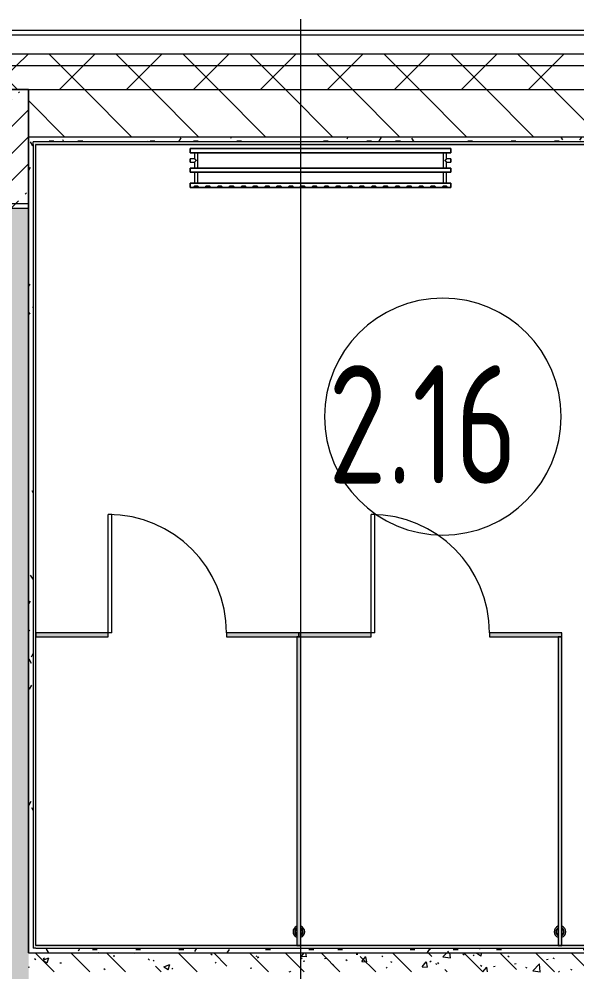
# Model space of a CAD drawing. Header units: millimetres. Extents: x -1113 to 415037, y -3642 to 354837.
# Drawn here: x 219542 to 221898, y 23375 to 27398 of the extents above; entities that cross this region are included whole.
import ezdxf

# ---------------------------------------------------------------- set-up
doc = ezdxf.new("R2010")
doc.units = ezdxf.units.MM
for name, color, linetype, lineweight in [('A-AREA-IDEN', 7, 'Continuous', 9), ('A-GENM', 7, 'Continuous', 9), ('A-GENM-1', 7, 'Continuous', 20), ('A-WALL', 7, 'Continuous', 5), ('I-WALL', 7, 'Continuous', 5), ('S-COLS', 7, 'Continuous', 9), ('S-COLS-1', 7, 'Continuous', 5), ('Оси', 7, 'Continuous', 9)]:
    doc.layers.add(name, color=color, linetype=linetype, lineweight=lineweight)
doc.layers.add('A-AREA-PATT-2', color=7, linetype='Continuous', lineweight=5, true_color=0xcde0ef, transparency=1)
for name, color, linetype, lineweight, true_color in [('A-DOOR-1', 7, 'Continuous', 5, 0xc0c0c0), ('A-WALL-1', 9, 'Continuous', 5, 0x808080), ('A-WALL-FNSH-1', 9, 'Continuous', 5, 0x808080), ('M-EQPM-1', 7, 'Continuous', 9, 0xb2b2b2)]:
    doc.layers.add(name, color=color, linetype=linetype, lineweight=lineweight, true_color=true_color)
doc.styles.add('СПДС', font='ГОСТ тип А.ttf', dxfattribs={"width": 0.9})
pattern_1 = [(135, (148772.12, -1e-08), (-150.8683, -150.8683), [213.36, -35.56, 7.112, -35.56]), (135, (148772.12, 150.77), (-150.8683, -150.8683), []), (50, (148772.12, -1e-08), (255.05767, -22.3145), [26.67, -293.37]), (355, (148772.12, -1e-08), (-49.3404, 267.4791), [21.336, -234.696]), (100.451, (148793.38, -1.86), (205.7195, 245.16356), [22.666, -249.326]), (46.184, (148772.12, 71.12), (379.511, -58.86), [40.005, -440.055]), (96.636, (148803.75, 66.2), (332.3634, 346.3991), [33.999, -373.989]), (351.184, (148772.12, 71.12), (332.3669, 346.3953), [32.004, -352.044]), (21, (148807.68, 53.34), (212.26017, -143.1711), [26.67, -293.37]), (326, (148807.68, 53.34), (86.5224, 257.8632), [21.336, -234.696]), (71.451, (148825.37, 41.4), (298.78395, 114.6901), [22.666, -249.326]), (37.5, (148772.12, -1e-08), (4.32385, 118.37751), [6.706, -225.146, 6.706, -231.546, -235.585]), (37.5, (148772.12, -1e-08), (4.32385, 118.37751), [-470.103, 6.706, -228.879]), (7.5, (148772.12, -1e-08), (93.54758, 140.2533), [6.706, -129.134, 6.706, -219.812, -89.789]), (7.5, (148772.12, -1e-08), (93.54758, 140.2533), [-362.356, 6.706, -83.083]), (327.5, (148692.82, -1e-08), (189.82734, -8.02019), [6.706, -82.194, 6.706, -270.662, -368.046]), (327.5, (148692.82, -1e-08), (189.82734, -8.02019), [-366.268, 6.706, -361.34]), (317.5, (148657.26, -1e-08), (207.38114, 35.59764), [6.706, -108.864, 6.706, -177.495, -261.366]), (317.5, (148657.26, -1e-08), (207.38114, 35.59764), [-299.771, 6.706, -254.66])]
pattern_2 = [(45, (148772.12, -1e-08), (-141.42136, 141.42136), []), (135, (148772.12, -1e-08), (-141.42136, -141.42136), [])]
pattern_3 = [(0, (148772.123, -1e-08), (243.84, 60.96), [20.117, -162.763, 20.117, -162.763, -975.36]), (0, (148772.123, -1e-08), (243.84, 60.96), [-365.76, 20.117, -345.643, 20.117, -162.763, -426.72]), (0, (148772.123, -1e-08), (243.84, 60.96), [-914.4, 20.117, -101.803, 20.117, -284.683]), (120, (148863.563, 30.48), (-174.71291, 180.691634), [20.117, -162.763, 20.117, -162.763, -975.36]), (120, (148863.563, 30.48), (-174.71291, 180.691634), [-365.76, 20.117, -345.643, 20.117, -162.763, -426.72]), (120, (148863.563, 30.48), (-174.71291, 180.691634), [-914.4, 20.117, -101.803, 20.117, -284.683]), (240, (148894.043, 152.4), (-69.12709, -241.651634), [20.117, -162.763, 20.117, -162.763, -975.36]), (240, (148894.043, 152.4), (-69.12709, -241.651634), [-365.76, 20.117, -345.643, 20.117, -162.763, -426.72]), (240, (148894.043, 152.4), (-69.12709, -241.651634), [-914.4, 20.117, -101.803, 20.117, -284.683])]

# ---------------------------------------------------------------- blocks, each defined once
blk = doc.blocks.new('radiator_prado_classic_z_tip_30_po exemplyaru - Classic Z Тип 30-500-30677906-Объем проектирования 2 этажа')
at = {"layer": 'M-EQPM-1'}
for p, q in [((0, 228), (0, 210)), ((1100, 228), (0, 228)), ((0, 210), (0, 228)), ((0, 228), (12.5, 228)), ((0, 210), (1100, 210)), ((17.8, 210), (0, 210)), ((12.5, 228), (37.5, 228)), ((37.5, 228), (12.5, 228)), ((12.5, 228), (37.5, 228)), ((12.5, 228), (17.5, 223)), ((12.5, 228), (17.5, 223)), ((32.5, 223), (17.5, 223)), ((17.5, 223), (32.5, 223)), ((17.5, 210), (17.5, 164)), ((17.5, 210), (17.5, 164)), ((17.8, 210), (17.5, 210)), ((17.5, 210), (17.8, 210)), ((17.8, 210), (17.5, 210)), ((17.5, 210), (32.5, 210)), ((18.5, 210), (17.8, 210)), ((17.8, 210), (32.2, 210)), ((32.2, 210), (17.8, 210)), ((19.7, 210), (18.5, 210)), ((23.1, 210), (19.7, 210)), ((32.2, 210), (23.1, 210)), ((32.5, 210), (32.2, 210)), ((32.2, 210), (32.5, 210)), ((32.5, 210), (32.2, 210)), ((1067.8, 210), (32.2, 210)), ((32.5, 223), (37.5, 228)), ((37.5, 228), (32.5, 223)), ((32.5, 164), (32.5, 210)), ((32.5, 164), (32.5, 210)), ((37.5, 228), (62.5, 228)), ((62.5, 228), (87.5, 228)), ((87.5, 228), (62.5, 228)), ((62.5, 228), (87.5, 228)), ((62.5, 228), (67.5, 223)), ((62.5, 228), (67.5, 223)), ((82.5, 223), (67.5, 223)), ((67.5, 223), (82.5, 223)), ((82.5, 223), (87.5, 228)), ((87.5, 228), (82.5, 223)), ((87.5, 228), (112.5, 228)), ((112.5, 228), (137.5, 228)), ((137.5, 228), (112.5, 228)), ((112.5, 228), (137.5, 228)), ((112.5, 228), (117.5, 223)), ((112.5, 228), (117.5, 223)), ((132.5, 223), (117.5, 223)), ((117.5, 223), (132.5, 223)), ((132.5, 223), (137.5, 228)), ((137.5, 228), (132.5, 223)), ((137.5, 228), (162.5, 228)), ((162.5, 228), (187.5, 228)), ((187.5, 228), (162.5, 228)), ((162.5, 228), (187.5, 228)), ((162.5, 228), (167.5, 223)), ((162.5, 228), (167.5, 223)), ((182.5, 223), (167.5, 223)), ((167.5, 223), (182.5, 223)), ((182.5, 223), (187.5, 228)), ((187.5, 228), (182.5, 223)), ((187.5, 228), (212.5, 228)), ((212.5, 228), (237.5, 228)), ((237.5, 228), (212.5, 228)), ((212.5, 228), (237.5, 228)), ((212.5, 228), (217.5, 223)), ((212.5, 228), (217.5, 223)), ((232.5, 223), (217.5, 223)), ((217.5, 223), (232.5, 223)), ((232.5, 223), (237.5, 228)), ((237.5, 228), (232.5, 223)), ((237.5, 228), (262.5, 228)), ((262.5, 228), (287.5, 228)), ((287.5, 228), (262.5, 228)), ((262.5, 228), (287.5, 228)), ((262.5, 228), (267.5, 223)), ((262.5, 228), (267.5, 223)), ((282.5, 223), (267.5, 223)), ((267.5, 223), (282.5, 223)), ((282.5, 223), (287.5, 228)), ((287.5, 228), (282.5, 223)), ((287.5, 228), (312.5, 228)), ((312.5, 228), (337.5, 228)), ((337.5, 228), (312.5, 228)), ((312.5, 228), (337.5, 228)), ((312.5, 228), (317.5, 223)), ((312.5, 228), (317.5, 223)), ((332.5, 223), (317.5, 223)), ((317.5, 223), (332.5, 223)), ((332.5, 223), (337.5, 228)), ((337.5, 228), (332.5, 223)), ((337.5, 228), (362.5, 228)), ((362.5, 228), (387.5, 228)), ((387.5, 228), (362.5, 228)), ((362.5, 228), (387.5, 228)), ((362.5, 228), (367.5, 223)), ((362.5, 228), (367.5, 223)), ((382.5, 223), (367.5, 223)), ((367.5, 223), (382.5, 223)), ((382.5, 223), (387.5, 228)), ((387.5, 228), (382.5, 223)), ((387.5, 228), (412.5, 228)), ((412.5, 228), (437.5, 228)), ((437.5, 228), (412.5, 228)), ((412.5, 228), (437.5, 228)), ((412.5, 228), (417.5, 223)), ((412.5, 228), (417.5, 223)), ((432.5, 223), (417.5, 223)), ((417.5, 223), (432.5, 223)), ((432.5, 223), (437.5, 228)), ((437.5, 228), (432.5, 223)), ((437.5, 228), (462.5, 228)), ((462.5, 228), (487.5, 228)), ((487.5, 228), (462.5, 228)), ((462.5, 228), (487.5, 228)), ((462.5, 228), (467.5, 223)), ((462.5, 228), (467.5, 223)), ((482.5, 223), (467.5, 223)), ((467.5, 223), (482.5, 223)), ((482.5, 223), (487.5, 228)), ((487.5, 228), (482.5, 223)), ((487.5, 228), (512.5, 228)), ((512.5, 228), (537.5, 228)), ((537.5, 228), (512.5, 228)), ((512.5, 228), (537.5, 228)), ((512.5, 228), (517.5, 223)), ((512.5, 228), (517.5, 223)), ((532.5, 223), (517.5, 223)), ((517.5, 223), (532.5, 223)), ((532.5, 223), (537.5, 228)), ((537.5, 228), (532.5, 223)), ((537.5, 228), (562.5, 228)), ((562.5, 228), (587.5, 228)), ((587.5, 228), (562.5, 228)), ((562.5, 228), (587.5, 228)), ((562.5, 228), (567.5, 223)), ((562.5, 228), (567.5, 223)), ((582.5, 223), (567.5, 223)), ((567.5, 223), (582.5, 223)), ((582.5, 223), (587.5, 228)), ((587.5, 228), (582.5, 223)), ((587.5, 228), (612.5, 228)), ((612.5, 228), (637.5, 228)), ((637.5, 228), (612.5, 228)), ((612.5, 228), (637.5, 228)), ((612.5, 228), (617.5, 223)), ((612.5, 228), (617.5, 223)), ((632.5, 223), (617.5, 223)), ((617.5, 223), (632.5, 223)), ((632.5, 223), (637.5, 228)), ((637.5, 228), (632.5, 223)), ((637.5, 228), (662.5, 228)), ((662.5, 228), (687.5, 228)), ((687.5, 228), (662.5, 228)), ((662.5, 228), (687.5, 228)), ((662.5, 228), (667.5, 223)), ((662.5, 228), (667.5, 223)), ((682.5, 223), (667.5, 223)), ((667.5, 223), (682.5, 223)), ((682.5, 223), (687.5, 228)), ((687.5, 228), (682.5, 223)), ((687.5, 228), (712.5, 228)), ((712.5, 228), (737.5, 228)), ((737.5, 228), (712.5, 228)), ((712.5, 228), (737.5, 228)), ((712.5, 228), (717.5, 223)), ((712.5, 228), (717.5, 223)), ((732.5, 223), (717.5, 223)), ((717.5, 223), (732.5, 223)), ((732.5, 223), (737.5, 228)), ((737.5, 228), (732.5, 223)), ((737.5, 228), (762.5, 228)), ((762.5, 228), (787.5, 228)), ((787.5, 228), (762.5, 228)), ((762.5, 228), (787.5, 228)), ((762.5, 228), (767.5, 223)), ((762.5, 228), (767.5, 223)), ((782.5, 223), (767.5, 223)), ((767.5, 223), (782.5, 223)), ((782.5, 223), (787.5, 228)), ((787.5, 228), (782.5, 223)), ((787.5, 228), (812.5, 228)), ((812.5, 228), (837.5, 228)), ((837.5, 228), (812.5, 228)), ((812.5, 228), (837.5, 228)), ((812.5, 228), (817.5, 223)), ((812.5, 228), (817.5, 223)), ((832.5, 223), (817.5, 223)), ((817.5, 223), (832.5, 223)), ((832.5, 223), (837.5, 228)), ((837.5, 228), (832.5, 223)), ((837.5, 228), (862.5, 228)), ((862.5, 228), (887.5, 228)), ((887.5, 228), (862.5, 228)), ((862.5, 228), (887.5, 228)), ((862.5, 228), (867.5, 223)), ((862.5, 228), (867.5, 223)), ((882.5, 223), (867.5, 223)), ((867.5, 223), (882.5, 223)), ((882.5, 223), (887.5, 228)), ((887.5, 228), (882.5, 223)), ((887.5, 228), (912.5, 228)), ((912.5, 228), (937.5, 228)), ((937.5, 228), (912.5, 228)), ((912.5, 228), (937.5, 228)), ((912.5, 228), (917.5, 223)), ((912.5, 228), (917.5, 223)), ((932.5, 223), (917.5, 223)), ((917.5, 223), (932.5, 223)), ((932.5, 223), (937.5, 228)), ((937.5, 228), (932.5, 223)), ((937.5, 228), (962.5, 228)), ((962.5, 228), (987.5, 228)), ((987.5, 228), (962.5, 228)), ((962.5, 228), (987.5, 228)), ((962.5, 228), (967.5, 223)), ((962.5, 228), (967.5, 223)), ((982.5, 223), (967.5, 223)), ((967.5, 223), (982.5, 223)), ((982.5, 223), (987.5, 228)), ((987.5, 228), (982.5, 223)), ((987.5, 228), (1012.5, 228)), ((1012.5, 228), (1037.5, 228)), ((1037.5, 228), (1012.5, 228)), ((1012.5, 228), (1037.5, 228)), ((1012.5, 228), (1017.5, 223)), ((1012.5, 228), (1017.5, 223)), ((1032.5, 223), (1017.5, 223)), ((1017.5, 223), (1032.5, 223)), ((1032.5, 223), (1037.5, 228)), ((1037.5, 228), (1032.5, 223)), ((1037.5, 228), (1062.5, 228)), ((1062.5, 228), (1087.5, 228)), ((1087.5, 228), (1062.5, 228)), ((1062.5, 228), (1087.5, 228)), ((1062.5, 228), (1067.5, 223)), ((1062.5, 228), (1067.5, 223)), ((1082.5, 223), (1067.5, 223)), ((1067.5, 223), (1082.5, 223)), ((1067.5, 210), (1067.5, 164)), ((1067.5, 210), (1067.5, 164)), ((1067.8, 210), (1067.5, 210)), ((1067.5, 210), (1082.5, 210)), ((1067.8, 210), (1067.5, 210)), ((1067.5, 210), (1067.8, 210)), ((1082.2, 210), (1067.8, 210)), ((1073.1, 210), (1067.8, 210)), ((1067.8, 210), (1082.2, 210)), ((1075, 210), (1073.1, 210)), ((1082.2, 210), (1075, 210)), ((1082.5, 210), (1082.2, 210)), ((1082.5, 210), (1082.2, 210)), ((1082.2, 210), (1082.5, 210)), ((1100, 210), (1082.2, 210)), ((1082.5, 223), (1087.5, 228)), ((1087.5, 228), (1082.5, 223)), ((1082.5, 164), (1082.5, 210)), ((1082.5, 164), (1082.5, 210)), ((1087.5, 228), (1100, 228)), ((1100, 210), (1100, 228)), ((1100, 228), (1100, 210)), ((1100, 164), (0, 164)), ((0, 164), (0, 146)), ((0, 146), (0, 164)), ((0, 164), (17.8, 164)), ((17.8, 164), (17.5, 164)), ((17.5, 164), (17.8, 164)), ((17.8, 164), (17.5, 164)), ((17.5, 164), (32.5, 164)), ((32.2, 164), (17.8, 164)), ((17.8, 164), (32.2, 164)), ((32.2, 164), (17.8, 164)), ((32.5, 164), (32.2, 164)), ((32.2, 164), (32.5, 164)), ((32.5, 164), (32.2, 164)), ((32.2, 164), (1067.8, 164)), ((1067.8, 164), (1067.5, 164)), ((1067.5, 164), (1082.5, 164)), ((1067.8, 164), (1067.5, 164)), ((1067.5, 164), (1067.8, 164)), ((1082.2, 164), (1067.8, 164)), ((1075, 164), (1067.8, 164)), ((1067.8, 164), (1082.2, 164)), ((1081.5, 164), (1075, 164)), ((1082.2, 164), (1081.5, 164)), ((1082.5, 164), (1082.2, 164)), ((1082.5, 164), (1082.2, 164)), ((1082.2, 164), (1082.5, 164)), ((1082.2, 164), (1100, 164)), ((1100, 146), (1100, 164)), ((1100, 164), (1100, 146)), ((0, 146), (1100, 146)), ((18.5, 146), (0, 146)), ((17.5, 121.5), (0, 121.5)), ((17.5, 121.5), (0, 121.5)), ((0, 121.5), (0, 120.5)), ((0, 106.5), (0, 121.5)), ((17.5, 146), (17.5, 121.5)), ((17.5, 146), (17.5, 121.5)), ((17.5, 146), (18.5, 146)), ((17.8, 146), (17.5, 146)), ((17.5, 146), (18.5, 146)), ((32.5, 146), (17.5, 146)), ((18.5, 146), (17.8, 146)), ((18.5, 146), (32.2, 146)), ((32.2, 146), (18.5, 146)), ((18.5, 146), (32.2, 146)), ((32.2, 146), (32.5, 146)), ((32.5, 146), (32.2, 146)), ((32.2, 146), (32.5, 146)), ((1067.8, 146), (32.2, 146)), ((32.5, 82), (32.5, 146)), ((32.5, 82), (32.5, 146)), ((1067.5, 146), (1067.5, 82)), ((1067.5, 146), (1067.5, 82)), ((1067.5, 146), (1067.8, 146)), ((1082.5, 146), (1067.5, 146)), ((1067.5, 146), (1067.8, 146)), ((1067.8, 146), (1067.5, 146)), ((1067.8, 146), (1081.5, 146)), ((1067.8, 146), (1069.7, 146)), ((1081.5, 146), (1067.8, 146)), ((1069.7, 146), (1073.1, 146)), ((1073.1, 146), (1081.5, 146)), ((1081.5, 146), (1082.5, 146)), ((1081.5, 146), (1082.5, 146)), ((1082.5, 146), (1081.5, 146)), ((1100, 146), (1081.5, 146)), ((1082.5, 121.5), (1082.5, 146)), ((1082.5, 121.5), (1082.5, 146)), ((1100, 121.5), (1082.5, 121.5)), ((1100, 121.5), (1082.5, 121.5)), ((1100, 121.5), (1100, 106.5)), ((1100, 120.5), (1100, 121.5)), ((1100, 121.5), (1100, 120.5)), ((1100, 120.5), (1100, 121.5)), ((0, 120.5), (0, 107.5)), ((0, 120.5), (0, 119.3)), ((0, 114), (0, 120.5)), ((0, 120.5), (0, 120.5)), ((0, 119.3), (0, 117.8)), ((0, 117.8), (0, 114)), ((0, 114), (0, 110.3)), ((0, 110.3), (0, 114)), ((0, 110.3), (0, 108.7)), ((0, 107.5), (0, 110.3)), ((0, 108.7), (0, 107.5)), ((0, 107.5), (0, 106.5)), ((0, 107.5), (0, 107.5)), ((0, 106.5), (17.5, 106.5)), ((0, 106.5), (17.5, 106.5)), ((1100, 82), (0, 82)), ((0, 82), (0, 64)), ((0, 64), (0, 82)), ((0, 82), (18.5, 82)), ((17.5, 106.5), (17.5, 82)), ((17.5, 106.5), (17.5, 82)), ((18.5, 82), (17.5, 82)), ((17.5, 82), (18.5, 82)), ((18.5, 82), (17.5, 82)), ((17.5, 82), (32.5, 82)), ((32.2, 82), (18.5, 82)), ((18.5, 82), (32.2, 82)), ((32.2, 82), (18.5, 82)), ((32.5, 82), (32.2, 82)), ((32.2, 82), (32.5, 82)), ((32.5, 82), (32.2, 82)), ((32.2, 82), (1067.8, 82)), ((1067.8, 82), (1067.5, 82)), ((1067.5, 82), (1082.5, 82)), ((1067.8, 82), (1067.5, 82)), ((1067.5, 82), (1067.8, 82)), ((1081.5, 82), (1067.8, 82)), ((1081.5, 82), (1067.8, 82)), ((1067.8, 82), (1081.5, 82)), ((1082.5, 82), (1081.5, 82)), ((1082.5, 82), (1081.5, 82)), ((1081.5, 82), (1082.5, 82)), ((1081.5, 82), (1100, 82)), ((1082.5, 82), (1082.5, 106.5)), ((1082.5, 106.5), (1100, 106.5)), ((1082.5, 82), (1082.5, 106.5)), ((1082.5, 106.5), (1100, 106.5)), ((1100, 107.5), (1100, 120.5)), ((1100, 120.5), (1100, 107.5)), ((1100, 107.5), (1100, 120.5)), ((1100, 106.5), (1100, 107.5)), ((1100, 107.5), (1100, 106.5)), ((1100, 106.5), (1100, 107.5)), ((1100, 64), (1100, 82)), ((1100, 82), (1100, 64)), ((1100, 64), (0, 64)), ((0, 64), (1100, 64))]:
    blk.add_line(p, q, dxfattribs=at)
for points, knots in [([(18.5, 120.5), (18.4, 120.6), (18.3, 120.7), (18.1, 120.9), (17.9, 121.1), (17.8, 121.2), (17.7, 121.3), (17.5, 121.5), (17.5, 121.5), (17.5, 121.5)], [0.7142857, 0.7142857, 0.7142857, 0.7142857, 0.75, 0.7857143, 0.8214286, 0.8571429, 0.8928571, 0.9285714, 1, 1, 1, 1]), ([(17.5, 121.5), (17.5, 121.5), (17.5, 121.5), (17.7, 121.3), (17.8, 121.2), (17.9, 121.1), (18.1, 120.9), (18.3, 120.7), (18.4, 120.6), (18.5, 120.5)], [0, 0, 0, 0, 0.0714286, 0.1071429, 0.1428571, 0.1785714, 0.2142857, 0.25, 0.2857143, 0.2857143, 0.2857143, 0.2857143]), ([(17.5, 121.5), (17.5, 121.5), (17.5, 121.5), (17.7, 121.3), (17.8, 121.2), (17.9, 121.1), (18.1, 120.9), (18.3, 120.7), (18.4, 120.6), (18.5, 120.5)], [0, 0, 0, 0, 0.0714286, 0.1071429, 0.1428571, 0.1785714, 0.2142857, 0.25, 0.2857143, 0.2857143, 0.2857143, 0.2857143]), ([(25, 114), (24.5, 114.5), (23.6, 115.4), (22.4, 116.6), (21.6, 117.4), (21.1, 117.9), (20.8, 118.2), (20.5, 118.5), (20.2, 118.8), (19.8, 119.1), (19.6, 119.4), (19.3, 119.7), (19, 120), (18.7, 120.3), (18.5, 120.5), (18.3, 120.7), (18.1, 120.9), (17.9, 121.1), (17.8, 121.2), (17.7, 121.3), (17.5, 121.5), (17.5, 121.5), (17.5, 121.5)], [0, 0, 0, 0, 0.142857, 0.285714, 0.357143, 0.392857, 0.428571, 0.464286, 0.5, 0.535714, 0.571429, 0.607143, 0.642857, 0.678571, 0.714286, 0.75, 0.785714, 0.821429, 0.857143, 0.892857, 0.928571, 1, 1, 1, 1]), ([(1075, 114), (1075.5, 114.5), (1076.4, 115.4), (1077.6, 116.6), (1078.4, 117.4), (1078.9, 117.9), (1079.2, 118.2), (1079.5, 118.5), (1079.8, 118.8), (1080.1, 119.2), (1080.4, 119.4), (1080.7, 119.7), (1081, 120), (1081.3, 120.3), (1081.5, 120.5), (1081.7, 120.7), (1081.9, 120.9), (1082.1, 121.1), (1082.2, 121.2), (1082.3, 121.3), (1082.5, 121.5), (1082.5, 121.5), (1082.5, 121.5)], [0, 0, 0, 0, 0.142857, 0.285714, 0.357143, 0.392857, 0.428571, 0.464286, 0.5, 0.535714, 0.571429, 0.607143, 0.642857, 0.678571, 0.714286, 0.75, 0.785714, 0.821429, 0.857143, 0.892857, 0.928571, 1, 1, 1, 1]), ([(1082.5, 121.5), (1082.5, 121.5), (1082.5, 121.5), (1082.3, 121.3), (1082.2, 121.2), (1082.1, 121.1), (1081.9, 120.9), (1081.7, 120.7), (1081.6, 120.6), (1081.5, 120.5)], [0, 0, 0, 0, 0.0714286, 0.1071429, 0.1428571, 0.1785714, 0.2142857, 0.25, 0.2857143, 0.2857143, 0.2857143, 0.2857143]), ([(1082.5, 121.5), (1082.5, 121.5), (1082.5, 121.5), (1082.3, 121.3), (1082.2, 121.2), (1082.1, 121.1), (1081.9, 120.9), (1081.7, 120.7), (1081.6, 120.6), (1081.5, 120.5)], [0, 0, 0, 0, 0.0714286, 0.1071429, 0.1428571, 0.1785714, 0.2142857, 0.25, 0.2857143, 0.2857143, 0.2857143, 0.2857143]), ([(1081.5, 120.5), (1081.6, 120.6), (1081.7, 120.7), (1081.9, 120.9), (1082.1, 121.1), (1082.2, 121.2), (1082.3, 121.3), (1082.5, 121.5), (1082.5, 121.5), (1082.5, 121.5)], [0.7142857, 0.7142857, 0.7142857, 0.7142857, 0.75, 0.7857143, 0.8214286, 0.8571429, 0.8928571, 0.9285714, 1, 1, 1, 1]), ([(17.5, 106.5), (17.5, 106.5), (17.5, 106.5), (17.7, 106.7), (17.8, 106.8), (17.9, 106.9), (18.1, 107.1), (18.3, 107.3), (18.5, 107.5), (18.7, 107.7), (19, 108), (19.3, 108.3), (19.6, 108.6), (19.8, 108.9), (20.3, 109.3), (20.7, 109.7), (21.1, 110.1), (21.6, 110.6), (22.4, 111.4), (23.6, 112.6), (24.5, 113.5), (25, 114)], [0, 0, 0, 0, 0.071429, 0.107143, 0.142857, 0.178571, 0.214286, 0.25, 0.285714, 0.321429, 0.357143, 0.392857, 0.428571, 0.464286, 0.5, 0.571429, 0.607143, 0.642857, 0.714286, 0.857143, 1, 1, 1, 1]), ([(17.5, 106.5), (17.5, 106.5), (17.5, 106.5), (17.7, 106.7), (17.8, 106.8), (17.9, 106.9), (18.1, 107.1), (18.3, 107.3), (18.4, 107.4), (18.5, 107.5)], [0, 0, 0, 0, 0.0714286, 0.1071429, 0.1428571, 0.1785714, 0.2142857, 0.25, 0.2857143, 0.2857143, 0.2857143, 0.2857143]), ([(18.5, 107.5), (18.4, 107.4), (18.3, 107.3), (18.1, 107.1), (17.9, 106.9), (17.8, 106.8), (17.7, 106.7), (17.5, 106.5), (17.5, 106.5), (17.5, 106.5)], [0.7142857, 0.7142857, 0.7142857, 0.7142857, 0.75, 0.7857143, 0.8214286, 0.8571429, 0.8928571, 0.9285714, 1, 1, 1, 1]), ([(18.5, 107.5), (18.4, 107.4), (18.3, 107.3), (18.1, 107.1), (17.9, 106.9), (17.8, 106.8), (17.7, 106.7), (17.5, 106.5), (17.5, 106.5), (17.5, 106.5)], [0.7142857, 0.7142857, 0.7142857, 0.7142857, 0.75, 0.7857143, 0.8214286, 0.8571429, 0.8928571, 0.9285714, 1, 1, 1, 1]), ([(22.1, 116.9), (21.9, 117.1), (21.6, 117.4), (21.1, 117.9), (20.8, 118.2), (20.5, 118.5), (20.2, 118.8), (19.9, 119.2), (19.7, 119.3), (19.6, 119.4)], [0.2857143, 0.2857143, 0.2857143, 0.2857143, 0.3571429, 0.3928571, 0.4285714, 0.4642857, 0.5, 0.5357143, 0.5714286, 0.5714286, 0.5714286, 0.5714286]), ([(19.6, 119.4), (19.7, 119.3), (19.9, 119.2), (20.3, 118.7), (20.7, 118.3), (21.1, 117.9), (21.6, 117.4), (21.9, 117.1), (22.1, 116.9)], [0.4285714, 0.4285714, 0.4285714, 0.4285714, 0.4642857, 0.5, 0.5714286, 0.6071429, 0.6428571, 0.7142857, 0.7142857, 0.7142857, 0.7142857]), ([(19.6, 119.4), (19.7, 119.3), (19.8, 119.1), (20.3, 118.7), (20.7, 118.3), (21.1, 117.9), (21.6, 117.4), (21.9, 117.1), (22.1, 116.9)], [0.4285714, 0.4285714, 0.4285714, 0.4285714, 0.4642857, 0.5, 0.5714286, 0.6071429, 0.6428571, 0.7142857, 0.7142857, 0.7142857, 0.7142857]), ([(19.6, 108.6), (19.7, 108.7), (19.9, 108.8), (20.3, 109.3), (20.7, 109.7), (21.1, 110.1), (21.6, 110.6), (21.9, 110.9), (22.1, 111.1)], [0.4285714, 0.4285714, 0.4285714, 0.4285714, 0.4642857, 0.5, 0.5714286, 0.6071429, 0.6428571, 0.7142857, 0.7142857, 0.7142857, 0.7142857]), ([(22.1, 111.1), (21.9, 110.9), (21.6, 110.6), (21.1, 110.1), (20.8, 109.8), (20.5, 109.5), (20.2, 109.2), (19.9, 108.8), (19.7, 108.7), (19.6, 108.6)], [0.2857143, 0.2857143, 0.2857143, 0.2857143, 0.3571429, 0.3928571, 0.4285714, 0.4642857, 0.5, 0.5357143, 0.5714286, 0.5714286, 0.5714286, 0.5714286]), ([(22.1, 111.1), (21.9, 110.9), (21.6, 110.6), (21.1, 110.1), (20.8, 109.8), (20.5, 109.5), (20.2, 109.2), (19.8, 108.9), (19.7, 108.7), (19.6, 108.6)], [0.2857143, 0.2857143, 0.2857143, 0.2857143, 0.3571429, 0.3928571, 0.4285714, 0.4642857, 0.5, 0.5357143, 0.5714286, 0.5714286, 0.5714286, 0.5714286]), ([(1082.5, 106.5), (1082.5, 106.5), (1082.5, 106.5), (1082.3, 106.7), (1082.2, 106.8), (1082.1, 106.9), (1081.9, 107.1), (1081.7, 107.3), (1081.5, 107.5), (1081.3, 107.7), (1081, 108), (1080.7, 108.3), (1080.4, 108.6), (1080.1, 108.8), (1079.7, 109.3), (1079.3, 109.7), (1078.9, 110.1), (1078.4, 110.6), (1077.6, 111.4), (1076.4, 112.6), (1075.5, 113.5), (1075, 114)], [0, 0, 0, 0, 0.071429, 0.107143, 0.142857, 0.178571, 0.214286, 0.25, 0.285714, 0.321429, 0.357143, 0.392857, 0.428571, 0.464286, 0.5, 0.571429, 0.607143, 0.642857, 0.714286, 0.857143, 1, 1, 1, 1]), ([(1080.4, 119.4), (1080.3, 119.3), (1080.1, 119.2), (1079.7, 118.7), (1079.3, 118.3), (1078.9, 117.9), (1078.4, 117.4), (1078.1, 117.1), (1077.9, 116.9)], [0.4285714, 0.4285714, 0.4285714, 0.4285714, 0.4642857, 0.5, 0.5714286, 0.6071429, 0.6428571, 0.7142857, 0.7142857, 0.7142857, 0.7142857]), ([(1077.9, 116.9), (1078.1, 117.1), (1078.4, 117.4), (1078.9, 117.9), (1079.2, 118.2), (1079.5, 118.5), (1079.8, 118.8), (1080.1, 119.2), (1080.3, 119.3), (1080.4, 119.4)], [0.2857143, 0.2857143, 0.2857143, 0.2857143, 0.3571429, 0.3928571, 0.4285714, 0.4642857, 0.5, 0.5357143, 0.5714286, 0.5714286, 0.5714286, 0.5714286]), ([(1079.2, 118.2), (1079.1, 118.1), (1078.9, 117.9), (1078.4, 117.4), (1078.1, 117.1), (1077.9, 116.9)], [0.5714286, 0.5714286, 0.5714286, 0.5714286, 0.6071429, 0.6428571, 0.7142857, 0.7142857, 0.7142857, 0.7142857]), ([(1077.9, 111.1), (1078.1, 110.9), (1078.4, 110.6), (1078.9, 110.1), (1079.2, 109.8), (1079.5, 109.5), (1079.8, 109.2), (1080.1, 108.8), (1080.3, 108.7), (1080.4, 108.6)], [0.2857143, 0.2857143, 0.2857143, 0.2857143, 0.3571429, 0.3928571, 0.4285714, 0.4642857, 0.5, 0.5357143, 0.5714286, 0.5714286, 0.5714286, 0.5714286]), ([(1077.9, 111.1), (1078.1, 110.9), (1078.4, 110.6), (1078.9, 110.1), (1079.2, 109.8), (1079.5, 109.5), (1079.8, 109.2), (1080.1, 108.8), (1080.3, 108.7), (1080.4, 108.6)], [0.2857143, 0.2857143, 0.2857143, 0.2857143, 0.3571429, 0.3928571, 0.4285714, 0.4642857, 0.5, 0.5357143, 0.5714286, 0.5714286, 0.5714286, 0.5714286]), ([(1080.4, 108.6), (1080.3, 108.7), (1080.1, 108.8), (1079.7, 109.3), (1079.3, 109.7), (1078.9, 110.1), (1078.4, 110.6), (1078.1, 110.9), (1077.9, 111.1)], [0.4285714, 0.4285714, 0.4285714, 0.4285714, 0.4642857, 0.5, 0.5714286, 0.6071429, 0.6428571, 0.7142857, 0.7142857, 0.7142857, 0.7142857]), ([(1080.4, 119.4), (1080.3, 119.3), (1080.1, 119.2), (1079.7, 118.7), (1079.4, 118.4), (1079.2, 118.2)], [0.4285714, 0.4285714, 0.4285714, 0.4285714, 0.4642857, 0.5, 0.5714286, 0.5714286, 0.5714286, 0.5714286]), ([(1081.5, 107.5), (1081.6, 107.4), (1081.7, 107.3), (1081.9, 107.1), (1082.1, 106.9), (1082.2, 106.8), (1082.3, 106.7), (1082.5, 106.5), (1082.5, 106.5), (1082.5, 106.5)], [0.7142857, 0.7142857, 0.7142857, 0.7142857, 0.75, 0.7857143, 0.8214286, 0.8571429, 0.8928571, 0.9285714, 1, 1, 1, 1]), ([(1081.5, 107.5), (1081.6, 107.4), (1081.7, 107.3), (1081.9, 107.1), (1082.1, 106.9), (1082.2, 106.8), (1082.3, 106.7), (1082.5, 106.5), (1082.5, 106.5), (1082.5, 106.5)], [0.7142857, 0.7142857, 0.7142857, 0.7142857, 0.75, 0.7857143, 0.8214286, 0.8571429, 0.8928571, 0.9285714, 1, 1, 1, 1]), ([(1082.5, 106.5), (1082.5, 106.5), (1082.5, 106.5), (1082.3, 106.7), (1082.2, 106.8), (1082.1, 106.9), (1081.9, 107.1), (1081.7, 107.3), (1081.6, 107.4), (1081.5, 107.5)], [0, 0, 0, 0, 0.0714286, 0.1071429, 0.1428571, 0.1785714, 0.2142857, 0.25, 0.2857143, 0.2857143, 0.2857143, 0.2857143])]:
    blk.add_open_spline(points, degree=3, knots=knots, dxfattribs=at)
for points in [[(19.6, 119.4), (19.5, 119.5), (19.3, 119.7), (19, 120), (18.7, 120.3), (18.6, 120.4), (18.5, 120.5)], [(18.5, 120.5), (18.6, 120.4), (18.7, 120.3), (19, 120), (19.3, 119.7), (19.5, 119.5), (19.6, 119.4)], [(18.5, 120.5), (18.6, 120.4), (18.7, 120.3), (19, 120), (19.3, 119.7), (19.5, 119.5), (19.6, 119.4)], [(18.5, 107.5), (18.6, 107.6), (18.7, 107.7), (19, 108), (19.3, 108.3), (19.5, 108.5), (19.6, 108.6)], [(19.6, 108.6), (19.5, 108.5), (19.3, 108.3), (19, 108), (18.7, 107.7), (18.6, 107.6), (18.5, 107.5)], [(19.6, 108.6), (19.5, 108.5), (19.3, 108.3), (19, 108), (18.7, 107.7), (18.6, 107.6), (18.5, 107.5)], [(25, 114), (24.5, 114.5), (23.6, 115.4), (22.6, 116.4), (22.1, 116.9)], [(22.1, 116.9), (22.6, 116.4), (23.6, 115.4), (24.5, 114.5), (25, 114)], [(22.1, 116.9), (22.6, 116.4), (23.6, 115.4), (24.5, 114.5), (25, 114)], [(22.1, 111.1), (22.6, 111.6), (23.6, 112.6), (24.5, 113.5), (25, 114)], [(25, 114), (24.5, 113.5), (23.6, 112.6), (22.6, 111.6), (22.1, 111.1)], [(25, 114), (24.5, 113.5), (23.6, 112.6), (22.6, 111.6), (22.1, 111.1)], [(1077.9, 116.9), (1077.4, 116.4), (1076.4, 115.4), (1075.5, 114.5), (1075, 114)], [(1077.9, 116.9), (1077.4, 116.4), (1076.4, 115.4), (1075.5, 114.5), (1075, 114)], [(1075, 114), (1075.5, 114.5), (1076.4, 115.4), (1077.4, 116.4), (1077.9, 116.9)], [(1075, 114), (1075.5, 113.5), (1076.4, 112.6), (1077.4, 111.6), (1077.9, 111.1)], [(1075, 114), (1075.5, 113.5), (1076.4, 112.6), (1077.4, 111.6), (1077.9, 111.1)], [(1077.9, 111.1), (1077.4, 111.6), (1076.4, 112.6), (1075.5, 113.5), (1075, 114)], [(1081.5, 120.5), (1081.4, 120.4), (1081.3, 120.3), (1081, 120), (1080.7, 119.7), (1080.5, 119.5), (1080.4, 119.4)], [(1081.5, 120.5), (1081.4, 120.4), (1081.3, 120.3), (1081, 120), (1080.7, 119.7), (1080.5, 119.5), (1080.4, 119.4)], [(1080.4, 119.4), (1080.5, 119.5), (1080.7, 119.7), (1081, 120), (1081.3, 120.3), (1081.4, 120.4), (1081.5, 120.5)], [(1080.4, 108.6), (1080.5, 108.5), (1080.7, 108.3), (1081, 108), (1081.3, 107.7), (1081.4, 107.6), (1081.5, 107.5)], [(1080.4, 108.6), (1080.5, 108.5), (1080.7, 108.3), (1081, 108), (1081.3, 107.7), (1081.4, 107.6), (1081.5, 107.5)], [(1081.5, 107.5), (1081.4, 107.6), (1081.3, 107.7), (1081, 108), (1080.7, 108.3), (1080.5, 108.5), (1080.4, 108.6)]]:
    blk.add_open_spline(points, degree=3, dxfattribs=at)
blk = doc.blocks.new('131_Сантехническая перегородка_Дверь - СД-1-V494-Объем проектирования 2 этажа')
at = {"layer": 'A-GENM'}
for points in [[(305.2, -8), (305.2, 8), (0, 8), (0, -8)], [(1110.4, -8), (1110.4, 8), (805.2, 8), (805.2, -8), (1102.4, -8)]]:
    blk.add_hatch(color=256, dxfattribs=at).paths.add_polyline_path(points)
at = {"layer": 'A-DOOR-1'}
for p, q in [((321.2, 508), (305.2, 508)), ((305.2, 8), (305.2, 508)), ((321.2, 8), (321.2, 508)), ((321.2, 8), (305.2, 8))]:
    blk.add_line(p, q, dxfattribs=at)
blk.add_arc((305.2, 8), 500, 360, 90, dxfattribs=at)
at = {"layer": 'A-GENM-1'}
for p, q in [((305.2, 8), (0, 8)), ((0, 8), (0, -8)), ((305.2, -8), (305.2, 8)), ((1110.4, 8), (805.2, 8)), ((805.2, 8), (805.2, -8)), ((1110.4, -8), (1110.4, 8)), ((0, -8), (305.2, -8)), ((805.2, -8), (1110.4, -8))]:
    blk.add_line(p, q, dxfattribs=at)
blk = doc.blocks.new('131_Сантехническая перегородка - СП-4-29831414-Объем проектирования 2 этажа')
at = {"layer": 'A-GENM'}
blk.add_hatch(color=256, dxfattribs=at).paths.add_polyline_path([(1053.1, 8), (25.5, 8), (25.5, -8), (1330, -8), (1330, 8)])
at = {"layer": 'A-GENM', "flags": 128}
for points in [[(97, 8), (96.7, 8.5), (96.3, 9), (95.9, 9.5), (95.5, 9.9), (95.1, 10.4), (94.7, 10.8), (94.3, 11.2), (93.8, 11.6), (93.3, 12), (92.9, 12.3), (92.4, 12.7), (91.8, 13), (91.3, 13.3), (90.8, 13.6), (90.2, 13.8), (89.7, 14), (89.1, 14.3), (88.5, 14.4), (88, 14.6), (87.4, 14.7), (86.8, 14.9), (86.2, 14.9), (85.6, 15), (85, 15.1), (84.4, 15.1), (83.8, 15.1), (83.2, 15), (82.6, 15), (82, 14.9), (81.4, 14.8), (80.8, 14.7), (80.2, 14.5), (79.6, 14.4), (79.1, 14.2), (78.5, 13.9), (77.9, 13.7), (77.4, 13.4), (76.9, 13.2), (76.4, 12.9), (75.8, 12.5), (75.3, 12.2), (74.9, 11.8), (74.4, 11.4), (74, 11), (73.5, 10.6), (73.1, 10.2), (72.7, 9.7), (72.3, 9.3), (72, 8.8), (71.6, 8.3), (71.4, 8)], [(71.4, -8), (71.8, -8.5), (72.1, -9), (72.5, -9.5), (72.9, -9.9), (73.3, -10.4), (73.7, -10.8), (74.1, -11.2), (74.6, -11.6), (75.1, -12), (75.6, -12.3), (76.1, -12.7), (76.6, -13), (77.1, -13.3), (77.6, -13.6), (78.2, -13.8), (78.7, -14), (79.3, -14.3), (79.9, -14.4), (80.5, -14.6), (81.1, -14.7), (81.6, -14.9), (82.2, -14.9), (82.8, -15), (83.4, -15.1), (84, -15.1), (84.6, -15.1), (85.2, -15), (85.8, -15), (86.4, -14.9), (87, -14.8), (87.6, -14.7), (88.2, -14.5), (88.8, -14.4), (89.4, -14.2), (89.9, -13.9), (90.5, -13.7), (91, -13.4), (91.6, -13.2), (92.1, -12.9), (92.6, -12.5), (93.1, -12.2), (93.6, -11.8), (94, -11.4), (94.5, -11), (94.9, -10.6), (95.3, -10.2), (95.7, -9.7), (96.1, -9.3), (96.5, -8.8), (96.8, -8.3), (97, -8)]]:
    blk.add_lwpolyline(points, dxfattribs=at)
at = {"layer": 'A-GENM'}
for radius, start, end in [(24.6, 19.9113, 160.0887), (17.6, 28.9731, 151.0269), (15.1, 33.7811, 146.2189), (24.6, 199.9113, 340.0887), (17.6, 208.9731, 331.0269), (15.1, 213.7811, 326.2189)]:
    blk.add_arc((84.2, 0), radius, start, end, dxfattribs=at)
at = {"layer": 'A-GENM-1'}
for p, q in [((1330, 8), (25.5, 8)), ((25.5, 8), (25.5, -8)), ((1330, -8), (1330, 8)), ((25.5, -8), (1330, -8))]:
    blk.add_line(p, q, dxfattribs=at)
blk = doc.blocks.new('Марка_Помещения - Номер-25198446-Объем проектирования 2 этажа')
at = {"layer": 'A-AREA-IDEN'}
for start, end in [(360, 180), (180, 360)]:
    blk.add_arc((0, 0), 2.5, start, end, dxfattribs=at)

msp = doc.modelspace()

# ---------------------------------------------------------------- hatches: boundary and pattern name
at = {"layer": 'A-AREA-PATT-2'}
h = msp.add_hatch(color=256, dxfattribs=at)
h.paths.add_polyline_path([(219613.1, 23480.5), (222706.6, 23480.5), (222706.6, 25200), (222701.1, 25200), (222701.1, 23486), (219613.1, 23486.8), (219613.1, 26869), (222281.1, 26869), (222281.9, 26569), (222701.1, 26569), (222701.1, 26300), (222706.6, 26300), (222706.6, 26574.5), (222286.6, 26574.5), (222286.6, 26874.5), (219607.6, 26874.5), (219607.6, 23480.5)])
h.paths.add_polyline_path([(221833.9, 23522.7), (221840.3, 23524.8), (221849.3, 23537.1), (221847, 23555.3), (221838.3, 23565.3), (221833.9, 23564.6), (221833.9, 23556.4), (221836.5, 23555.3), (221840.9, 23544.7), (221833.9, 23524.8)])
h.paths.add_polyline_path([(220731.5, 23522.7), (220738, 23524.8), (220746.9, 23537.1), (220744.7, 23555.3), (220735.9, 23565.3), (220731.5, 23564.6), (220731.5, 23556.4), (220734.1, 23555.3), (220738.6, 23544.7), (220731.5, 23524.8)])
h.paths.add_polyline_path([(221817.9, 23522.7), (221817.9, 23532.9), (221814.4, 23535.9), (221810.8, 23544.7), (221817.9, 23566.7), (221811.4, 23564.6), (221802.5, 23552.3), (221804.7, 23534), (221813.4, 23524.1)])
h.paths.add_polyline_path([(220715.5, 23522.7), (220715.5, 23532.9), (220712.1, 23535.9), (220708.4, 23544.7), (220715.5, 23566.7), (220709, 23564.6), (220700.1, 23552.3), (220702.3, 23534), (220711.1, 23524.1)])
at = {"layer": 'A-WALL'}
h = msp.add_hatch(dxfattribs=at)
h.set_pattern_fill('FP_24', color=256, style=0, pattern_type=2)
h.set_pattern_definition(pattern_2)
h.paths.add_polyline_path([(233082.8, 27200), (241932.1, 27200), (241932.1, 27250), (229122.1, 27250), (229122.1, 27200), (232972.1, 27200)])
h.paths.add_polyline_path([(226462.1, 27200), (226622.1, 27200), (226622.1, 27250), (225112.1, 27250), (225112.1, 27200), (226442.1, 27200)])
h.paths.add_polyline_path([(222281.1, 27200), (223012.1, 27200), (223012.1, 27250), (217632.1, 27250), (217632.1, 27200), (221880.4, 27200)])
h.paths.add_polyline_path([(214032.1, 27200), (214032.1, 27250), (212952.1, 27250), (212952.1, 27200), (213930.3, 27200)])
h.paths.add_polyline_path([(214932.1, 27200), (216732.1, 27200), (216732.1, 27250), (214932.1, 27250)])
h.paths.add_polyline_path([(209812.1, 27200), (209812.1, 27250), (208632.1, 27250), (208632.1, 27200), (209593.9, 27200)])
h.paths.add_polyline_path([(203553.1, 27200), (203782, 27200), (203782, 27250), (202632.3, 27250), (202632.3, 27200), (203552.1, 27200)])
h.paths.add_polyline_path([(204682, 27200), (205932.1, 27200), (205932.1, 27250), (204682, 27250)])
h.paths.add_polyline_path([(199475.6, 27200), (199532.3, 27200), (199532.3, 27250), (198432.4, 27250), (198432.4, 27200), (199136.9, 27200)])
h.paths.add_polyline_path([(197532.1, 27200), (197532.4, 27200), (197532.1, 27250), (196279.1, 27250), (196279.1, 27200), (197307.4, 27200)])
h.paths.add_polyline_path([(192971, 27200), (193179.1, 27200), (193179.1, 27250), (190782.1, 27250), (190782.1, 27200), (191553.1, 27200)])
h = msp.add_hatch(dxfattribs=at)
h.set_pattern_fill('FP_24', color=256, style=0, pattern_type=2)
h.set_pattern_definition(pattern_2)
h.paths.add_polyline_path([(241394.2, 27100), (241832.1, 27100), (241832.1, 27200), (229122.1, 27200), (229122.1, 27100), (240671.5, 27100)])
h.paths.add_polyline_path([(226022.1, 27100), (226622.1, 27100), (226622.1, 27200), (225112.1, 27200), (225112.1, 27100), (225522.1, 27100)])
h.paths.add_polyline_path([(208932.1, 27100), (209812.1, 27100), (209812.1, 27200), (208632.1, 27200), (208632.1, 27100), (208912.1, 27100)])
h.paths.add_polyline_path([(205632.6, 27100), (205932.1, 27100), (205932.1, 27200), (204682, 27200), (204682, 27100), (205257.5, 27100)])
h.paths.add_polyline_path([(212952.1, 27100), (214032.1, 27100), (214032.1, 27200), (212952.1, 27200), (212952.1, 27170)])
h.paths.add_polyline_path([(214932.1, 27100), (216732.1, 27100), (216732.1, 27200), (214932.1, 27200), (214932.1, 27100.8)])
h.paths.add_polyline_path([(203782, 27100), (203782, 27200), (202632.3, 27200), (202632.3, 27100), (203553.1, 27100)])
h.paths.add_polyline_path([(190932.1, 27100), (193179.1, 27100), (193179.1, 27200), (190832.1, 27200), (190832.1, 27100)])
h.paths.add_polyline_path([(196279.1, 27100), (197532.4, 27100), (197532.1, 27200), (196279.1, 27200), (196279.1, 27140)])
h.paths.add_polyline_path([(222812.1, 27100), (223012.1, 27100), (223012.1, 27200), (217632.1, 27200), (217632.1, 27100), (222603.1, 27100)])
h.paths.add_polyline_path([(198432.4, 27100), (199532.3, 27100), (199532.3, 27200), (198432.4, 27200)])
at = {"layer": 'I-WALL'}
h = msp.add_hatch(dxfattribs=at)
h.set_pattern_fill('FP_23', color=256, style=0, pattern_type=2)
h.set_pattern_definition([(135, (148772.12, -1e-08), (-141.42136, -141.42136), [])])
h.paths.add_polyline_path([(221669.4, 26900), (222312.1, 26900), (222312.1, 27100), (219582.1, 27100), (219582.1, 26900), (221519, 26900)])
h.paths.add_polyline_path([(208632.1, 26900), (208932.1, 26900), (208932.1, 27100), (208632.1, 27100), (208632.1, 26900.9)])
h.paths.add_polyline_path([(205257.5, 26900), (205932.1, 26900), (205932.1, 27100), (204682, 27100), (204682, 26900)])
h.paths.add_polyline_path([(232841.8, 26900), (232972.1, 26900), (232972.1, 27100), (229922.1, 27100), (229922.1, 26900), (232797.5, 26900)])
h.paths.add_polyline_path([(209553.1, 26900), (209832.1, 26900), (209832.1, 27100), (209532.1, 27100), (209532.1, 26900), (209552.1, 26900)])
h.paths.add_polyline_path([(212932.1, 26900), (214032.1, 26900), (214032.1, 27100), (212932.1, 27100), (212932.1, 27018.7)])
h.paths.add_polyline_path([(215532.1, 26900), (216732.1, 26900), (216732.1, 27100), (215532.1, 27100)])
h.paths.add_polyline_path([(217632.1, 26900), (219082.1, 26900), (219082.1, 27100), (217632.1, 27100), (217632.1, 27032)])
h.paths.add_polyline_path([(229401.1, 26900), (229422.1, 26900), (229422.1, 27100), (229122.1, 27100), (229122.1, 26900)])
h.paths.add_polyline_path([(203552.1, 26900), (203782, 26900), (203782, 27100), (203532.1, 27100), (203532.1, 26900)])
h.paths.add_polyline_path([(226442.1, 26900), (226622.1, 26900), (226622.1, 27100), (226022.1, 27100), (226022.1, 26900), (226362.1, 26900)])
h.paths.add_polyline_path([(199475.6, 26900), (199532.3, 26900), (199532.3, 27100), (199136.9, 27100), (199136.9, 26900)])
h.paths.add_polyline_path([(225522.1, 26900), (225522.1, 27100), (225112.1, 27100), (225112.1, 26900), (225494, 26900)])
h.paths.add_polyline_path([(202632.3, 26900), (202932.1, 26900), (202932.1, 27100), (202632.3, 27100), (202632.3, 27015.9)])
h.paths.add_polyline_path([(223012.1, 26900), (223012.1, 27100), (222812.1, 27100), (222812.1, 26900), (222832.1, 26900)])
h = msp.add_hatch(dxfattribs=at)
h.set_pattern_fill('FP_191', color=256, style=0, pattern_type=2)
h.set_pattern_definition(pattern_3)
h.paths.add_polyline_path([(221519, 26880), (222281.7, 26881), (222292.1, 26900), (219582.1, 26900), (219582.1, 26880), (221157.6, 26880)])
h = msp.add_hatch(dxfattribs=at)
h.set_pattern_fill('FP_191', color=256, style=0, pattern_type=2)
h.set_pattern_definition(pattern_3)
h.paths.add_polyline_path([(219582.1, 23455), (219602.1, 23455), (219602.1, 26880), (219582.1, 26879.9), (219582.1, 23455.5)])
h = msp.add_hatch(dxfattribs=at)
h.set_pattern_fill('FP_41', color=256, style=0, pattern_type=2)
h.set_pattern_definition(pattern_1)
h.paths.add_polyline_path([(219502.4, 21150), (219582.1, 21150), (219582.1, 22700), (219502.1, 22700), (219502.1, 21150)])
h.paths.add_polyline_path([(219546.6, 23200), (219582.1, 23200), (219582.1, 26617.5), (219576.9, 26600), (219502.1, 26600), (219502.1, 23200)])
h = msp.add_hatch(dxfattribs=at)
h.set_pattern_fill('FP_41', color=256, style=0, pattern_type=2)
h.set_pattern_definition(pattern_1)
h.paths.add_polyline_path([(222732.1, 23375), (222732.1, 23455), (219582.1, 23455), (219582.1, 23375), (222312.1, 23375)])
h = msp.add_hatch(dxfattribs=at)
h.set_pattern_fill('FP_191', color=256, style=0, pattern_type=2)
h.set_pattern_definition(pattern_3)
h.paths.add_polyline_path([(220796.3, 23455), (222732.1, 23455), (222732.1, 23475), (219602.1, 23475), (219602.1, 23455), (220434.9, 23455)])
at = {"layer": 'S-COLS-1'}
h = msp.add_hatch(dxfattribs=at)
h.set_pattern_fill('FP_1', color=256, style=0, pattern_type=2)
h.set_pattern_definition([(45, (148772.12, -1e-08), (-114.04925, 114.04925), []), (45, (148886.17, -1e-08), (-114.04925, 114.04925), [201.612, -40.322, 6.706, -33.617])])
h.paths.add_polyline_path([(219502.1, 26600), (219577.3, 26600), (219582.1, 26617.5), (219582.1, 27100), (219082.1, 27100), (219082.1, 26600)])

# ---------------------------------------------------------------- linework, layer by layer
at = {"layer": 'A-WALL'}
for p, q in [((223012.1, 27330), (217632.1, 27330)), ((223012.1, 27250), (217632.1, 27250)), ((223012.1, 27200), (217632.1, 27200)), ((217632.1, 27100), (223012.1, 27100)), ((219582.1, 27100), (219582.1, 23455)), ((222312.1, 26900), (219582.1, 26900)), ((222292.1, 26880), (219602.1, 26880)), ((219582.1, 23455), (219582.1, 26617.5)), ((219582.1, 23455), (222732.1, 23455))]:
    msp.add_line(p, q, dxfattribs=at)
at = {"layer": 'A-WALL-1'}
for p, q in [((219602.1, 26869), (219602.1, 26880)), ((219582.1, 26617.5), (219502.1, 26617.5)), ((219613.1, 23475), (219602.1, 23475))]:
    msp.add_line(p, q, dxfattribs=at)
at = {"layer": 'A-WALL-FNSH-1'}
for p, q in [((223012.1, 27350), (217632.1, 27350)), ((219602.1, 26869), (219602.1, 23475)), ((219613.1, 26869), (222281.1, 26869)), ((219613.1, 23486), (219613.1, 26869)), ((222701.1, 23486), (219613.1, 23486)), ((219613.1, 23475), (222712.1, 23475))]:
    msp.add_line(p, q, dxfattribs=at)
at = {"layer": 'S-COLS'}
msp.add_line((219582.1, 26900), (219582.1, 27100), dxfattribs=at)
at = {"layer": 'S-COLS-1'}
for p, q in [((219582.1, 27100), (219082.1, 27100)), ((219582.1, 26600), (219582.1, 26900)), ((219082.1, 26600), (219582.1, 26600))]:
    msp.add_line(p, q, dxfattribs=at)
at = {"layer": 'Оси'}
msp.add_lwpolyline([(220732.1, -1906.3), (220732.1, 3093.7), (220732.1, 22398.1), (220732.1, 27398.1)], dxfattribs=at)

# ---------------------------------------------------------------- block references
at = {"layer": 'A-AREA-IDEN', "xscale": 199.9999999999999, "yscale": 199.9999999999999, "zscale": 199.9999999999999}
msp.add_blockref('Марка_Помещения - Номер-25198446-Объем проектирования 2 этажа', (221331.3, 25719.7), dxfattribs=at)
at = {"layer": 'A-GENM'}
for p in [(219613.1, 24798.5), (220723.5, 24798.5)]:
    msp.add_blockref('131_Сантехническая перегородка_Дверь - СД-1-V494-Объем проектирования 2 этажа', p, dxfattribs=at)
at = {"layer": 'A-GENM', "rotation": 90.00000000001177}
for p in [(220723.5, 23460.5), (221825.9, 23460.5)]:
    msp.add_blockref('131_Сантехническая перегородка - СП-4-29831414-Объем проектирования 2 этажа', p, dxfattribs=at)
at = {"layer": 'M-EQPM-1', "rotation": 180}
msp.add_blockref('radiator_prado_classic_z_tip_30_po exemplyaru - Classic Z Тип 30-500-30677906-Объем проектирования 2 этажа', (221365, 26915), dxfattribs=at)

# ---------------------------------------------------------------- texts
at = {"layer": 'A-AREA-IDEN', "insert": (220847.5, 25936.8), "char_height": 500, "width": 1212.151, "attachment_point": 1, "style": 'СПДС'}
msp.add_mtext('2.16', dxfattribs=at)

doc.saveas('drawing.dxf')
